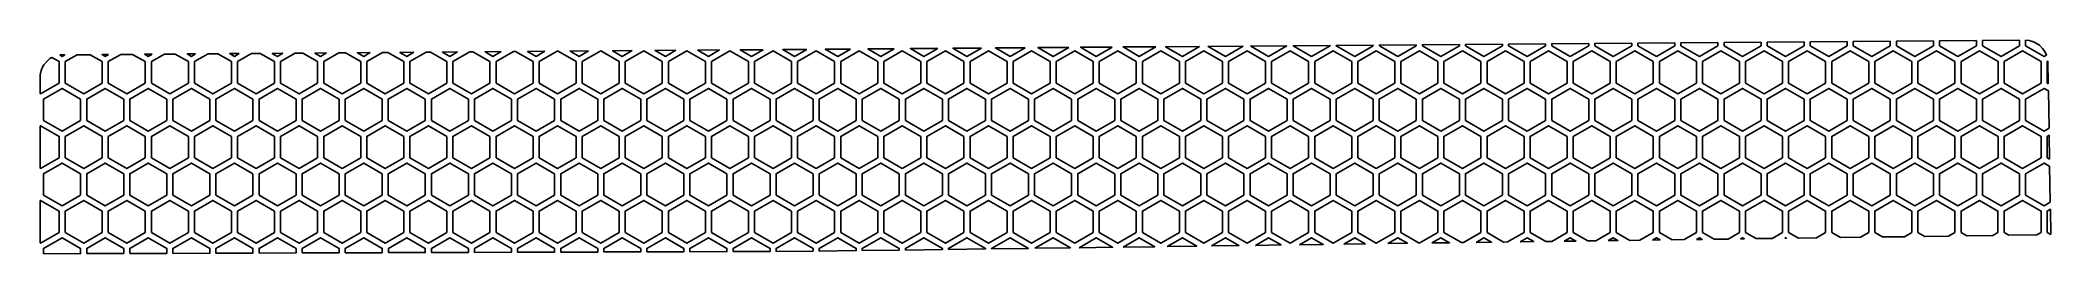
# Model space of a CAD drawing. Header units: millimetres. Extents: x 19 to 183, y -73 to -56.
import ezdxf

# ---------------------------------------------------------------- set-up
doc = ezdxf.new("R2010")
doc.units = ezdxf.units.MM

# ---------------------------------------------------------------- blocks, each defined once
blk = doc.blocks.new('HEX')
blk.add_lwpolyline([(1.516, 0.875), (0, 1.75), (-1.516, 0.875), (-1.516, -0.875), (0, -1.75), (1.516, -0.875)], close=True)

msp = doc.modelspace()

# ---------------------------------------------------------------- linework, layer by layer
for points in [[(138.538, -56.015), (138.538, -56.14), (137.022, -57.015), (135.507, -56.14), (135.507, -56.038), (138.538, -56.015)], [(142.069, -55.989), (142.069, -56.14), (140.553, -57.015), (139.038, -56.14), (139.038, -56.011), (142.069, -55.989)], [(145.6, -55.962), (145.6, -56.14), (144.084, -57.015), (142.569, -56.14), (142.569, -55.985), (145.6, -55.962)], [(149.131, -55.936), (149.131, -56.14), (147.616, -57.015), (146.1, -56.14), (146.1, -55.959), (149.131, -55.936)], [(152.662, -55.91), (152.662, -56.14), (151.147, -57.015), (149.631, -56.14), (149.631, -55.932), (152.662, -55.91)], [(156.193, -55.883), (156.193, -56.14), (154.678, -57.015), (153.162, -56.14), (153.162, -55.906), (156.193, -55.883)], [(159.724, -55.857), (159.724, -56.14), (158.209, -57.015), (156.693, -56.14), (156.693, -55.88), (159.724, -55.857)], [(163.255, -55.831), (163.255, -56.14), (161.74, -57.015), (160.224, -56.14), (160.224, -55.853), (163.255, -55.831)], [(166.787, -55.805), (166.787, -56.14), (165.271, -57.015), (163.755, -56.14), (163.755, -55.827), (166.787, -55.805)], [(170.318, -55.778), (170.318, -56.14), (168.802, -57.015), (167.287, -56.14), (167.287, -55.801), (170.318, -55.778)], [(173.849, -55.752), (173.849, -56.14), (172.333, -57.015), (170.818, -56.14), (170.818, -55.774), (173.849, -55.752)], [(174.349, -55.748), (177.38, -55.726), (177.38, -56.14), (175.864, -57.015), (174.349, -56.14), (174.349, -55.748)], [(180.911, -55.699), (180.911, -56.14), (179.395, -57.015), (177.88, -56.14), (177.88, -55.722), (180.911, -55.699)], [(181.411, -55.696), (181.701, -55.722), (182.06, -55.829), (182.228, -55.907), (182.534, -56.109), (182.796, -56.363), (182.907, -56.509), (183.005, -56.664), (183.116, -56.906), (182.926, -57.015), (181.411, -56.14), (181.411, -55.696)], [(18.709, -58.526), (18.781, -58.171), (18.918, -57.845), (19.009, -57.695), (19.23, -57.425), (19.499, -57.202), (19.655, -57.107), (20.246, -57.448), (20.246, -59.198), (18.731, -60.073), (18.708, -60.06), (18.709, -58.526)], [(20.298, -56.901), (20.707, -56.893), (20.496, -57.015), (20.298, -56.901)], [(22.79, -56.878), (23.777, -57.448), (23.777, -59.198), (22.262, -60.073), (20.746, -59.198), (20.746, -57.448), (21.72, -56.886), (22.79, -56.878)], [(24.285, -56.867), (24.027, -57.015), (23.777, -56.871), (24.285, -56.867)], [(26.276, -56.852), (27.309, -57.448), (27.309, -59.198), (25.793, -60.073), (24.277, -59.198), (24.277, -57.448), (25.298, -56.859), (26.276, -56.852)], [(27.862, -56.84), (27.559, -57.015), (27.263, -56.845), (27.862, -56.84)], [(29.762, -56.826), (30.84, -57.448), (30.84, -59.198), (29.324, -60.073), (27.809, -59.198), (27.809, -57.448), (28.875, -56.833), (29.762, -56.826)], [(31.439, -56.813), (31.09, -57.015), (30.749, -56.819), (31.439, -56.813)], [(33.248, -56.8), (34.371, -57.448), (34.371, -59.198), (32.855, -60.073), (31.34, -59.198), (31.34, -57.448), (32.452, -56.806), (33.248, -56.8)], [(35.016, -56.787), (34.621, -57.015), (34.235, -56.793), (35.016, -56.787)], [(36.734, -56.774), (37.902, -57.448), (37.902, -59.198), (36.386, -60.073), (34.871, -59.198), (34.871, -57.448), (36.029, -56.779), (36.734, -56.774)], [(38.594, -56.76), (38.152, -57.015), (37.721, -56.767), (38.594, -56.76)], [(40.22, -56.748), (41.433, -57.448), (41.433, -59.198), (39.917, -60.073), (38.402, -59.198), (38.402, -57.448), (39.607, -56.753), (40.22, -56.748)], [(42.171, -56.733), (41.683, -57.015), (41.207, -56.741), (42.171, -56.733)], [(43.706, -56.722), (44.964, -57.448), (44.964, -59.198), (43.448, -60.073), (41.933, -59.198), (41.933, -57.448), (43.184, -56.726), (43.706, -56.722)], [(45.748, -56.707), (45.214, -57.015), (44.693, -56.715), (45.748, -56.707)], [(47.192, -56.696), (48.495, -57.448), (48.495, -59.198), (46.98, -60.073), (45.464, -59.198), (45.464, -57.448), (46.761, -56.699), (47.192, -56.696)], [(49.326, -56.68), (48.745, -57.015), (48.179, -56.689), (49.326, -56.68)], [(50.678, -56.67), (52.026, -57.448), (52.026, -59.198), (50.511, -60.073), (48.995, -59.198), (48.995, -57.448), (50.339, -56.673), (50.678, -56.67)], [(52.903, -56.653), (52.276, -57.015), (51.666, -56.663), (52.903, -56.653)], [(54.164, -56.644), (55.557, -57.448), (55.557, -59.198), (54.042, -60.073), (52.526, -59.198), (52.526, -57.448), (53.916, -56.646), (54.164, -56.644)], [(56.48, -56.627), (55.807, -57.015), (55.152, -56.637), (56.48, -56.627)], [(57.65, -56.618), (59.088, -57.448), (59.088, -59.198), (57.573, -60.073), (56.057, -59.198), (56.057, -57.448), (57.493, -56.619), (57.65, -56.618)], [(60.057, -56.6), (59.338, -57.015), (58.638, -56.611), (60.057, -56.6)], [(61.137, -56.592), (62.619, -57.448), (62.619, -59.198), (61.104, -60.073), (59.588, -59.198), (59.588, -57.448), (61.07, -56.593), (61.137, -56.592)], [(63.635, -56.573), (62.869, -57.015), (62.124, -56.585), (63.635, -56.573)], [(67.212, -56.547), (66.401, -57.015), (65.61, -56.559), (67.212, -56.547)], [(70.789, -56.52), (69.932, -57.015), (69.096, -56.533), (70.789, -56.52)], [(74.366, -56.493), (73.463, -57.015), (72.582, -56.507), (74.366, -56.493)], [(77.944, -56.467), (76.994, -57.015), (76.068, -56.481), (77.944, -56.467)], [(81.521, -56.44), (80.525, -57.015), (79.554, -56.455), (81.521, -56.44)], [(85.098, -56.413), (84.056, -57.015), (83.04, -56.429), (85.098, -56.413)], [(88.676, -56.387), (87.587, -57.015), (86.526, -56.403), (88.676, -56.387)], [(92.253, -56.36), (91.118, -57.015), (90.012, -56.377), (92.253, -56.36)], [(95.83, -56.333), (94.649, -57.015), (93.498, -56.351), (95.83, -56.333)], [(99.407, -56.307), (98.18, -57.015), (96.985, -56.325), (99.407, -56.307)], [(102.985, -56.28), (101.711, -57.015), (100.471, -56.299), (102.985, -56.28)], [(106.562, -56.253), (105.243, -57.015), (103.957, -56.273), (106.562, -56.253)], [(110.139, -56.227), (108.774, -57.015), (107.443, -56.247), (110.139, -56.227)], [(113.716, -56.2), (112.305, -57.015), (110.929, -56.221), (113.716, -56.2)], [(117.294, -56.173), (115.836, -57.015), (114.415, -56.195), (117.294, -56.173)], [(120.871, -56.147), (119.367, -57.015), (117.901, -56.169), (120.871, -56.147)], [(124.413, -56.12), (124.413, -56.14), (122.898, -57.015), (121.387, -56.143), (124.413, -56.12)], [(127.945, -56.094), (127.945, -56.14), (126.429, -57.015), (124.913, -56.14), (124.913, -56.117), (127.945, -56.094)], [(131.476, -56.068), (131.476, -56.14), (129.96, -57.015), (128.445, -56.14), (128.445, -56.09), (131.476, -56.068)], [(135.007, -56.041), (135.007, -56.14), (133.491, -57.015), (131.976, -56.14), (131.976, -56.064), (135.007, -56.041)], [(183.266, -59.25), (183.176, -59.198), (183.176, -57.448), (183.236, -57.414), (183.266, -59.25)], [(183.327, -62.9), (182.926, -63.131), (181.411, -62.256), (181.411, -60.506), (182.926, -59.631), (183.276, -59.833), (183.327, -62.9)], [(18.706, -62.703), (18.731, -62.689), (20.246, -63.564), (20.246, -65.314), (18.731, -66.189), (18.704, -66.174), (18.706, -62.703)], [(183.369, -65.425), (183.176, -65.314), (183.176, -63.564), (183.336, -63.472), (183.369, -65.425)], [(183.428, -68.958), (182.926, -69.247), (181.411, -68.372), (181.411, -66.622), (182.926, -65.747), (183.379, -66.008), (183.428, -68.958)], [(18.703, -68.822), (18.731, -68.805), (20.246, -69.68), (20.246, -71.43), (18.731, -72.305), (18.7, -72.288), (18.703, -68.822)], [(131.722, -72.303), (130.21, -71.43), (130.21, -69.68), (131.726, -68.805), (133.241, -69.68), (133.241, -71.43), (131.722, -72.303)], [(135.174, -72.257), (133.741, -71.43), (133.741, -69.68), (135.257, -68.805), (136.772, -69.68), (136.772, -71.43), (135.344, -72.255), (135.174, -72.257)], [(138.625, -72.212), (137.272, -71.43), (137.272, -69.68), (138.788, -68.805), (140.303, -69.68), (140.303, -71.43), (138.958, -72.207), (138.625, -72.212)], [(142.077, -72.166), (140.803, -71.43), (140.803, -69.68), (142.319, -68.805), (143.834, -69.68), (143.834, -71.43), (142.572, -72.159), (142.077, -72.166)], [(145.529, -72.12), (144.334, -71.43), (144.334, -69.68), (145.85, -68.805), (147.366, -69.68), (147.366, -71.43), (146.187, -72.111), (145.529, -72.12)], [(148.98, -72.074), (147.866, -71.43), (147.866, -69.68), (149.381, -68.805), (150.897, -69.68), (150.897, -71.43), (149.801, -72.063), (148.98, -72.074)], [(152.432, -72.028), (151.397, -71.43), (151.397, -69.68), (152.912, -68.805), (154.428, -69.68), (154.428, -71.43), (153.415, -72.015), (152.432, -72.028)], [(155.883, -71.982), (154.928, -71.43), (154.928, -69.68), (156.443, -68.805), (157.959, -69.68), (157.959, -71.43), (157.03, -71.967), (155.883, -71.982)], [(159.335, -71.936), (158.459, -71.43), (158.459, -69.68), (159.974, -68.805), (161.49, -69.68), (161.49, -71.43), (160.644, -71.919), (159.335, -71.936)], [(162.786, -71.89), (161.99, -71.43), (161.99, -69.68), (163.505, -68.805), (165.021, -69.68), (165.021, -71.43), (164.258, -71.871), (162.786, -71.89)], [(166.238, -71.844), (165.521, -71.43), (165.521, -69.68), (167.037, -68.805), (168.552, -69.68), (168.552, -71.43), (167.873, -71.823), (166.238, -71.844)], [(169.69, -71.798), (169.052, -71.43), (169.052, -69.68), (170.568, -68.805), (172.083, -69.68), (172.083, -71.43), (171.487, -71.774), (169.69, -71.798)], [(173.141, -71.752), (172.583, -71.43), (172.583, -69.68), (174.099, -68.805), (175.614, -69.68), (175.614, -71.43), (175.101, -71.726), (173.141, -71.752)], [(176.593, -71.707), (176.114, -71.43), (176.114, -69.68), (177.63, -68.805), (179.145, -69.68), (179.145, -71.43), (178.716, -71.678), (176.593, -71.707)], [(180.044, -71.661), (179.645, -71.43), (179.645, -69.68), (181.161, -68.805), (182.676, -69.68), (182.676, -71.43), (182.33, -71.63), (180.044, -71.661)], [(183.472, -71.601), (183.176, -71.43), (183.176, -69.68), (183.437, -69.53), (183.472, -71.601)], [(18.981, -73.17), (18.981, -72.738), (20.496, -71.863), (22.012, -72.738), (22.012, -73.161), (18.981, -73.17)], [(22.512, -73.159), (22.512, -72.738), (24.027, -71.863), (25.543, -72.738), (25.543, -73.15), (22.512, -73.159)], [(26.043, -73.148), (26.043, -72.738), (27.559, -71.863), (29.074, -72.738), (29.074, -73.139), (26.043, -73.148)], [(29.574, -73.137), (29.574, -72.738), (31.09, -71.863), (32.605, -72.738), (32.605, -73.128), (29.574, -73.137)], [(33.105, -73.126), (33.105, -72.738), (34.621, -71.863), (36.136, -72.738), (36.136, -73.117), (33.105, -73.126)], [(36.636, -73.115), (36.636, -72.738), (38.152, -71.863), (39.667, -72.738), (39.667, -73.106), (36.636, -73.115)], [(40.167, -73.104), (40.167, -72.738), (41.683, -71.863), (43.198, -72.738), (43.198, -73.095), (40.167, -73.104)], [(43.698, -73.093), (43.698, -72.738), (45.214, -71.863), (46.73, -72.738), (46.73, -73.083), (43.698, -73.093)], [(47.23, -73.082), (47.23, -72.738), (48.745, -71.863), (50.261, -72.738), (50.261, -73.072), (47.23, -73.082)], [(50.761, -73.071), (50.761, -72.738), (52.276, -71.863), (53.792, -72.738), (53.792, -73.061), (50.761, -73.071)], [(54.292, -73.06), (54.292, -72.738), (55.807, -71.863), (57.323, -72.738), (57.323, -73.05), (54.292, -73.06)], [(57.823, -73.049), (57.823, -72.738), (59.338, -71.863), (60.854, -72.738), (60.854, -73.039), (57.823, -73.049)], [(61.354, -73.038), (61.354, -72.738), (62.869, -71.863), (64.385, -72.738), (64.385, -73.028), (61.354, -73.038)], [(64.885, -73.027), (64.885, -72.738), (66.401, -71.863), (67.916, -72.738), (67.916, -73.017), (64.885, -73.027)], [(68.416, -73.016), (68.416, -72.738), (69.932, -71.863), (71.447, -72.738), (71.447, -73.006), (68.416, -73.016)], [(71.947, -73.004), (71.947, -72.738), (73.463, -71.863), (74.978, -72.738), (74.978, -72.995), (71.947, -73.004)], [(75.478, -72.993), (75.478, -72.738), (76.994, -71.863), (78.509, -72.738), (78.509, -72.984), (75.478, -72.993)], [(82.04, -72.964), (79.009, -72.982), (79.009, -72.738), (80.525, -71.863), (82.04, -72.738), (82.04, -72.964)], [(82.54, -72.958), (82.54, -72.738), (84.056, -71.863), (85.572, -72.738), (85.572, -72.917), (82.54, -72.958)], [(86.072, -72.911), (86.072, -72.738), (87.587, -71.863), (89.103, -72.738), (89.103, -72.87), (86.072, -72.911)], [(89.603, -72.864), (89.603, -72.738), (91.118, -71.863), (92.634, -72.738), (92.634, -72.823), (89.603, -72.864)], [(93.134, -72.817), (93.134, -72.738), (94.649, -71.863), (96.165, -72.738), (96.165, -72.776), (93.134, -72.817)], [(96.665, -72.77), (96.665, -72.738), (98.18, -71.863), (99.681, -72.73), (96.665, -72.77)], [(100.224, -72.722), (101.711, -71.863), (103.132, -72.684), (100.224, -72.722)], [(103.838, -72.674), (105.243, -71.863), (106.584, -72.638), (103.838, -72.674)], [(107.452, -72.626), (108.774, -71.863), (110.035, -72.592), (107.452, -72.626)], [(111.067, -72.578), (112.305, -71.863), (113.487, -72.546), (111.067, -72.578)], [(114.681, -72.53), (115.836, -71.863), (116.939, -72.5), (114.681, -72.53)], [(118.295, -72.482), (119.367, -71.863), (120.39, -72.454), (118.295, -72.482)], [(121.91, -72.434), (122.898, -71.863), (123.842, -72.408), (121.91, -72.434)], [(125.524, -72.386), (126.429, -71.863), (127.293, -72.362), (125.524, -72.386)], [(129.138, -72.338), (129.96, -71.863), (130.745, -72.316), (129.138, -72.338)], [(132.753, -72.29), (133.491, -71.863), (134.196, -72.27), (132.753, -72.29)], [(136.367, -72.242), (137.022, -71.863), (137.648, -72.225), (136.367, -72.242)], [(139.981, -72.194), (140.553, -71.863), (141.1, -72.179), (139.981, -72.194)], [(143.596, -72.145), (144.084, -71.863), (144.551, -72.133), (143.596, -72.145)], [(147.21, -72.097), (147.616, -71.863), (148.003, -72.087), (147.21, -72.097)], [(150.825, -72.049), (151.147, -71.863), (151.454, -72.041), (150.825, -72.049)], [(154.439, -72.001), (154.678, -71.863), (154.906, -71.995), (154.439, -72.001)], [(158.053, -71.953), (158.209, -71.863), (158.357, -71.949), (158.053, -71.953)], [(161.668, -71.905), (161.74, -71.863), (161.809, -71.903), (161.668, -71.905)]]:
    msp.add_lwpolyline(points, close=True)

# ---------------------------------------------------------------- block references
for p in [(64.635, -58.323), (68.166, -58.323), (71.697, -58.323), (75.228, -58.323), (78.759, -58.323), (82.29, -58.323), (85.822, -58.323), (89.353, -58.323), (92.884, -58.323), (96.415, -58.323), (99.946, -58.323), (103.477, -58.323), (107.008, -58.323), (110.539, -58.323), (114.07, -58.323), (117.601, -58.323), (121.132, -58.323), (124.663, -58.323), (128.195, -58.323), (131.726, -58.323), (135.257, -58.323), (138.788, -58.323), (142.319, -58.323), (145.85, -58.323), (149.381, -58.323), (152.912, -58.323), (156.443, -58.323), (159.974, -58.323), (163.505, -58.323), (167.037, -58.323), (170.568, -58.323), (174.099, -58.323), (177.63, -58.323), (181.161, -58.323), (20.496, -61.381), (24.027, -61.381), (27.559, -61.381), (31.09, -61.381), (34.621, -61.381), (38.152, -61.381), (41.683, -61.381), (45.214, -61.381), (48.745, -61.381), (52.276, -61.381), (55.807, -61.381), (59.338, -61.381), (62.869, -61.381), (66.401, -61.381), (69.932, -61.381), (73.463, -61.381), (76.994, -61.381), (80.525, -61.381), (84.056, -61.381), (87.587, -61.381), (91.118, -61.381), (94.649, -61.381), (98.18, -61.381), (101.711, -61.381), (105.243, -61.381), (108.774, -61.381), (112.305, -61.381), (115.836, -61.381), (119.367, -61.381), (122.898, -61.381), (126.429, -61.381), (129.96, -61.381), (133.491, -61.381), (137.022, -61.381), (140.553, -61.381), (144.084, -61.381), (147.616, -61.381), (151.147, -61.381), (154.678, -61.381), (158.209, -61.381), (161.74, -61.381), (165.271, -61.381), (168.802, -61.381), (172.333, -61.381), (175.864, -61.381), (179.395, -61.381), (22.262, -64.439), (25.793, -64.439), (29.324, -64.439), (32.855, -64.439), (36.386, -64.439), (39.917, -64.439), (43.448, -64.439), (46.98, -64.439), (50.511, -64.439), (54.042, -64.439), (57.573, -64.439), (61.104, -64.439), (64.635, -64.439), (68.166, -64.439), (71.697, -64.439), (75.228, -64.439), (78.759, -64.439), (82.29, -64.439), (85.822, -64.439), (89.353, -64.439), (92.884, -64.439), (96.415, -64.439), (99.946, -64.439), (103.477, -64.439), (107.008, -64.439), (110.539, -64.439), (114.07, -64.439), (117.601, -64.439), (121.132, -64.439), (124.663, -64.439), (128.195, -64.439), (131.726, -64.439), (135.257, -64.439), (138.788, -64.439), (142.319, -64.439), (145.85, -64.439), (149.381, -64.439), (152.912, -64.439), (156.443, -64.439), (159.974, -64.439), (163.505, -64.439), (167.037, -64.439), (170.568, -64.439), (174.099, -64.439), (177.63, -64.439), (181.161, -64.439), (20.496, -67.497), (24.027, -67.497), (27.559, -67.497), (31.09, -67.497), (34.621, -67.497), (38.152, -67.497), (41.683, -67.497), (45.214, -67.497), (48.745, -67.497), (52.276, -67.497), (55.807, -67.497), (59.338, -67.497), (62.869, -67.497), (66.401, -67.497), (69.932, -67.497), (73.463, -67.497), (76.994, -67.497), (80.525, -67.497), (84.056, -67.497), (87.587, -67.497), (91.118, -67.497), (94.649, -67.497), (98.18, -67.497), (101.711, -67.497), (105.243, -67.497), (108.774, -67.497), (112.305, -67.497), (115.836, -67.497), (119.367, -67.497), (122.898, -67.497), (126.429, -67.497), (129.96, -67.497), (133.491, -67.497), (137.022, -67.497), (140.553, -67.497), (144.084, -67.497), (147.616, -67.497), (151.147, -67.497), (154.678, -67.497), (158.209, -67.497), (161.74, -67.497), (165.271, -67.497), (168.802, -67.497), (172.333, -67.497), (175.864, -67.497), (179.395, -67.497), (22.262, -70.555), (25.793, -70.555), (29.324, -70.555), (32.855, -70.555), (36.386, -70.555), (39.917, -70.555), (43.448, -70.555), (46.98, -70.555), (50.511, -70.555), (54.042, -70.555), (57.573, -70.555), (61.104, -70.555), (64.635, -70.555), (68.166, -70.555), (71.697, -70.555), (75.228, -70.555), (78.759, -70.555), (82.29, -70.555), (85.822, -70.555), (89.353, -70.555), (92.884, -70.555), (96.415, -70.555), (99.946, -70.555), (103.477, -70.555), (107.008, -70.555), (110.539, -70.555), (114.07, -70.555), (117.601, -70.555), (121.132, -70.555), (124.663, -70.555), (128.195, -70.555)]:
    msp.add_blockref('HEX', p)

doc.saveas('drawing.dxf')
